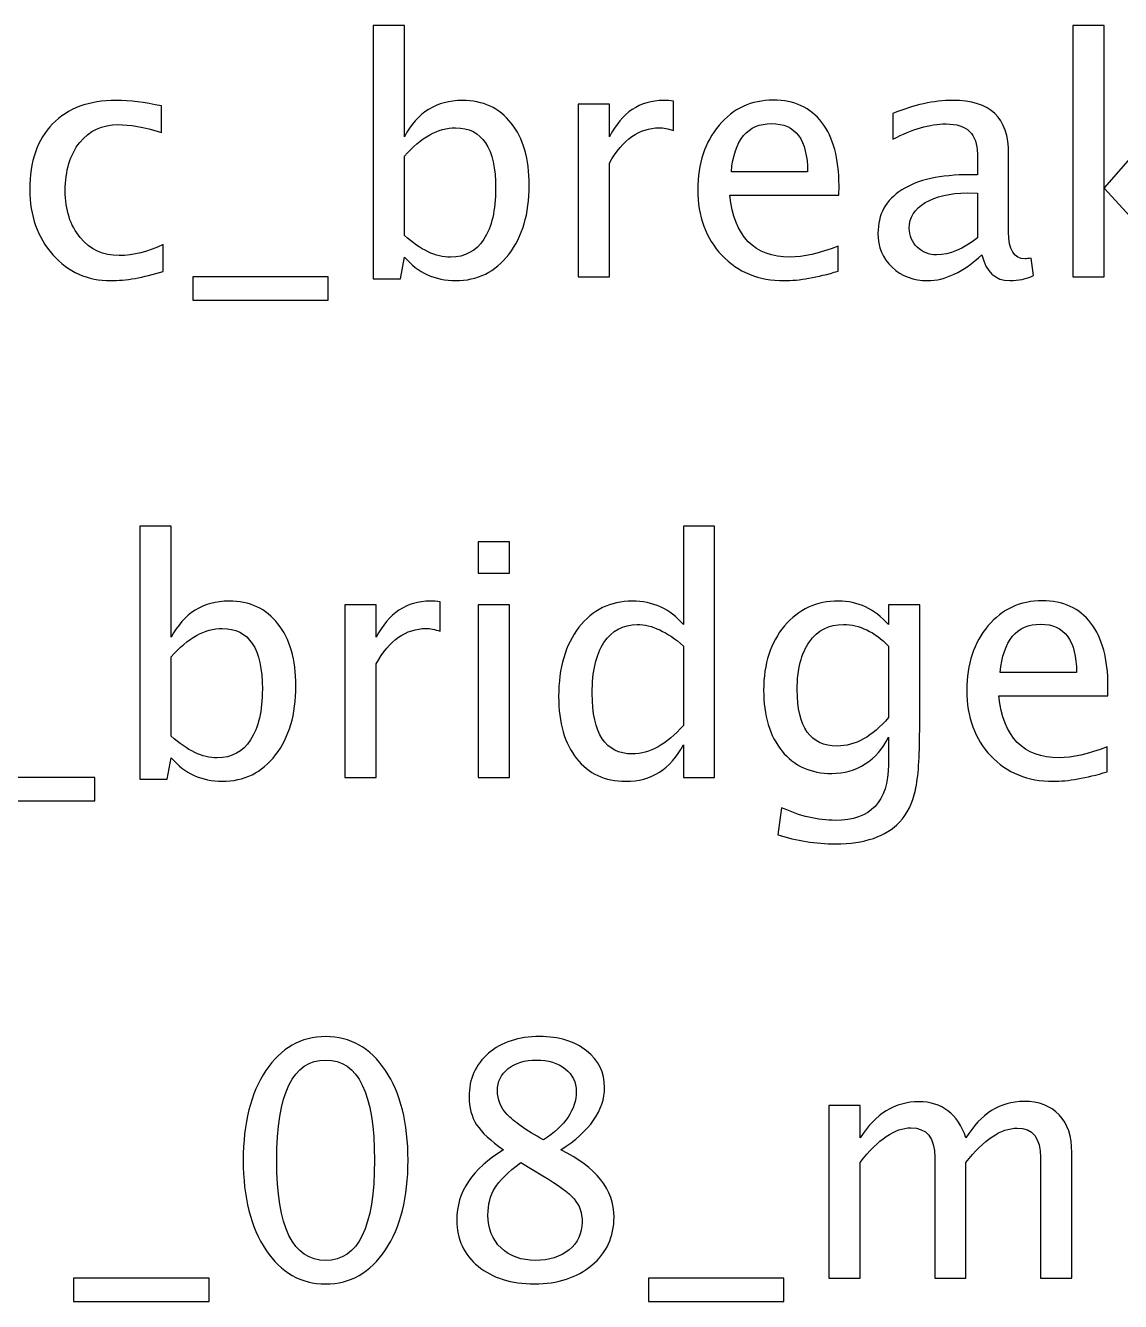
# Model space of a CAD drawing. Header units: centimetres. Extents: x -16.2 to 16.2, y -1.1 to 14.1.
# Drawn here: x -9.521 to -5.253, y 9.176 to 14.15 of the extents above; entities that cross this region are included whole.
import ezdxf

# ---------------------------------------------------------------- set-up
doc = ezdxf.new("R2010")
doc.units = ezdxf.units.CM
doc.header["$MEASUREMENT"] = 0
doc.layers.add('Layer 1', color=7, linetype='Continuous')

msp = doc.modelspace()

# ---------------------------------------------------------------- linework, layer by layer
at = {"layer": 'Layer 1'}
for points, knots in [([(-8.16619, 13.16282), (-8.16619, 13.16282), (-8.16619, 14.14961), (-8.16619, 14.14961), (-8.16619, 14.14961), (-8.16619, 14.14961), (-8.04427, 14.14961), (-8.04427, 14.14961), (-8.04427, 14.14961), (-8.04427, 14.14961), (-8.04427, 13.71633), (-8.04427, 13.71633), (-8.04427, 13.71633), (-7.99432, 13.81052), (-7.91917, 13.85751), (-7.81906, 13.85751), (-7.81906, 13.85751), (-7.73799, 13.85751), (-7.67428, 13.82809), (-7.62771, 13.76903), (-7.62771, 13.76903), (-7.58114, 13.70998), (-7.55786, 13.62933), (-7.55786, 13.5271), (-7.55786, 13.5271), (-7.55786, 13.41576), (-7.58432, 13.3258), (-7.63702, 13.25765), (-7.63702, 13.25765), (-7.68973, 13.18928), (-7.75915, 13.1552), (-7.84509, 13.1552), (-7.84509, 13.1552), (-7.92489, 13.1552), (-7.99135, 13.18568), (-8.04427, 13.24685), (-8.04427, 13.24685), (-8.04427, 13.24685), (-8.05909, 13.16282), (-8.05909, 13.16282), (-8.05909, 13.16282), (-8.05909, 13.16282), (-8.16619, 13.16282), (-8.16619, 13.16282)], [0, 0, 0, 0, 0.0833333, 0.0833333, 0.0833333, 0.0833333, 0.1666667, 0.1666667, 0.1666667, 0.1666667, 0.25, 0.25, 0.25, 0.25, 0.3333333, 0.3333333, 0.3333333, 0.3333333, 0.4166667, 0.4166667, 0.4166667, 0.4166667, 0.5, 0.5, 0.5, 0.5, 0.5833333, 0.5833333, 0.5833333, 0.5833333, 0.6666667, 0.6666667, 0.6666667, 0.6666667, 0.75, 0.75, 0.75, 0.75, 0.8333333, 0.8333333, 0.8333333, 0.8333333, 1, 1, 1, 1]), ([(-5.43845, 13.17044), (-5.43845, 13.17044), (-5.43845, 14.14961), (-5.43845, 14.14961), (-5.43845, 14.14961), (-5.43845, 14.14961), (-5.31653, 14.14961), (-5.31653, 14.14961), (-5.31653, 14.14961), (-5.31653, 14.14961), (-5.31653, 13.51694), (-5.31653, 13.51694), (-5.31653, 13.51694), (-5.31653, 13.51694), (-5.03078, 13.84354), (-5.03078, 13.84354), (-5.03078, 13.84354), (-5.03078, 13.84354), (-4.89912, 13.84354), (-4.89912, 13.84354), (-4.89912, 13.84354), (-4.89912, 13.84354), (-5.17217, 13.52943), (-5.17217, 13.52943), (-5.17217, 13.52943), (-5.17217, 13.52943), (-4.84197, 13.17044), (-4.84197, 13.17044), (-4.84197, 13.17044), (-4.84197, 13.17044), (-4.99903, 13.17044), (-4.99903, 13.17044), (-4.99903, 13.17044), (-4.99903, 13.17044), (-5.31653, 13.51567), (-5.31653, 13.51567), (-5.31653, 13.51567), (-5.31653, 13.51567), (-5.31653, 13.17044), (-5.31653, 13.17044), (-5.31653, 13.17044), (-5.31653, 13.17044), (-5.43845, 13.17044), (-5.43845, 13.17044)], [0, 0, 0, 0, 0.0833333, 0.0833333, 0.0833333, 0.0833333, 0.1666667, 0.1666667, 0.1666667, 0.1666667, 0.25, 0.25, 0.25, 0.25, 0.3333333, 0.3333333, 0.3333333, 0.3333333, 0.4166667, 0.4166667, 0.4166667, 0.4166667, 0.5, 0.5, 0.5, 0.5, 0.5833333, 0.5833333, 0.5833333, 0.5833333, 0.6666667, 0.6666667, 0.6666667, 0.6666667, 0.75, 0.75, 0.75, 0.75, 0.8333333, 0.8333333, 0.8333333, 0.8333333, 1, 1, 1, 1]), ([(-8.98428, 13.19076), (-9.06323, 13.16705), (-9.13139, 13.1552), (-9.18875, 13.1552), (-9.18875, 13.1552), (-9.27977, 13.1552), (-9.35512, 13.18886), (-9.41502, 13.25595), (-9.41502, 13.25595), (-9.47492, 13.32326), (-9.50498, 13.40814), (-9.50498, 13.51038), (-9.50498, 13.51038), (-9.50498, 13.6196), (-9.47535, 13.7049), (-9.41608, 13.76586), (-9.41608, 13.76586), (-9.35681, 13.82703), (-9.27405, 13.85751), (-9.16779, 13.85751), (-9.16779, 13.85751), (-9.11551, 13.85751), (-9.05667, 13.85031), (-8.9919, 13.83592), (-8.9919, 13.83592), (-8.9919, 13.83592), (-8.9919, 13.73305), (-8.9919, 13.73305), (-8.9919, 13.73305), (-9.06069, 13.75337), (-9.11678, 13.76353), (-9.15996, 13.76353), (-9.15996, 13.76353), (-9.22262, 13.76353), (-9.27278, 13.74004), (-9.31025, 13.69326), (-9.31025, 13.69326), (-9.34771, 13.64648), (-9.36655, 13.58404), (-9.36655, 13.50614), (-9.36655, 13.50614), (-9.36655, 13.43058), (-9.34708, 13.36962), (-9.30834, 13.32284), (-9.30834, 13.32284), (-9.26961, 13.27627), (-9.21902, 13.25299), (-9.15615, 13.25299), (-9.15615, 13.25299), (-9.10048, 13.25299), (-9.04333, 13.26738), (-8.98428, 13.29617), (-8.98428, 13.29617), (-8.98428, 13.29617), (-8.98428, 13.19076), (-8.98428, 13.19076)], [0, 0, 0, 0, 0.0666667, 0.0666667, 0.0666667, 0.0666667, 0.1333333, 0.1333333, 0.1333333, 0.1333333, 0.2, 0.2, 0.2, 0.2, 0.2666667, 0.2666667, 0.2666667, 0.2666667, 0.3333333, 0.3333333, 0.3333333, 0.3333333, 0.4, 0.4, 0.4, 0.4, 0.4666667, 0.4666667, 0.4666667, 0.4666667, 0.5333333, 0.5333333, 0.5333333, 0.5333333, 0.6, 0.6, 0.6, 0.6, 0.6666667, 0.6666667, 0.6666667, 0.6666667, 0.7333333, 0.7333333, 0.7333333, 0.7333333, 0.8, 0.8, 0.8, 0.8, 0.8666667, 0.8666667, 0.8666667, 0.8666667, 1, 1, 1, 1]), ([(-7.36694, 13.17044), (-7.36694, 13.17044), (-7.36694, 13.84354), (-7.36694, 13.84354), (-7.36694, 13.84354), (-7.36694, 13.84354), (-7.24502, 13.84354), (-7.24502, 13.84354), (-7.24502, 13.84354), (-7.24502, 13.84354), (-7.24502, 13.71633), (-7.24502, 13.71633), (-7.24502, 13.71633), (-7.19655, 13.81052), (-7.12627, 13.85751), (-7.03399, 13.85751), (-7.03399, 13.85751), (-7.0215, 13.85751), (-7.00838, 13.85645), (-6.99483, 13.85434), (-6.99483, 13.85434), (-6.99483, 13.85434), (-6.99483, 13.74025), (-6.99483, 13.74025), (-6.99483, 13.74025), (-7.016, 13.74723), (-7.03462, 13.75083), (-7.05071, 13.75083), (-7.05071, 13.75083), (-7.12818, 13.75083), (-7.19295, 13.70511), (-7.24502, 13.61346), (-7.24502, 13.61346), (-7.24502, 13.61346), (-7.24502, 13.17044), (-7.24502, 13.17044), (-7.24502, 13.17044), (-7.24502, 13.17044), (-7.36694, 13.17044), (-7.36694, 13.17044)], [0, 0, 0, 0, 0.0909091, 0.0909091, 0.0909091, 0.0909091, 0.1818182, 0.1818182, 0.1818182, 0.1818182, 0.2727273, 0.2727273, 0.2727273, 0.2727273, 0.3636364, 0.3636364, 0.3636364, 0.3636364, 0.4545455, 0.4545455, 0.4545455, 0.4545455, 0.5454545, 0.5454545, 0.5454545, 0.5454545, 0.6363636, 0.6363636, 0.6363636, 0.6363636, 0.7272727, 0.7272727, 0.7272727, 0.7272727, 0.8181818, 0.8181818, 0.8181818, 0.8181818, 1, 1, 1, 1]), ([(-6.35327, 13.19203), (-6.43518, 13.16748), (-6.50525, 13.1552), (-6.56367, 13.1552), (-6.56367, 13.1552), (-6.66336, 13.1552), (-6.74443, 13.18822), (-6.80687, 13.25405), (-6.80687, 13.25405), (-6.86931, 13.31988), (-6.90064, 13.40518), (-6.90064, 13.51017), (-6.90064, 13.51017), (-6.90064, 13.61198), (-6.87312, 13.69559), (-6.81788, 13.76099), (-6.81788, 13.76099), (-6.76263, 13.82618), (-6.69194, 13.85878), (-6.60579, 13.85878), (-6.60579, 13.85878), (-6.5243, 13.85878), (-6.46122, 13.82978), (-6.41677, 13.77179), (-6.41677, 13.77179), (-6.37232, 13.71379), (-6.35009, 13.63166), (-6.35009, 13.52519), (-6.35009, 13.52519), (-6.35009, 13.52519), (-6.35073, 13.48794), (-6.35073, 13.48794), (-6.35073, 13.48794), (-6.35073, 13.48794), (-6.77618, 13.48794), (-6.77618, 13.48794), (-6.77618, 13.48794), (-6.7584, 13.32707), (-6.67987, 13.24664), (-6.54081, 13.24664), (-6.54081, 13.24664), (-6.48979, 13.24664), (-6.42735, 13.26103), (-6.35327, 13.28982), (-6.35327, 13.28982), (-6.35327, 13.28982), (-6.35327, 13.19203), (-6.35327, 13.19203)], [0, 0, 0, 0, 0.0769231, 0.0769231, 0.0769231, 0.0769231, 0.1538462, 0.1538462, 0.1538462, 0.1538462, 0.2307692, 0.2307692, 0.2307692, 0.2307692, 0.3076923, 0.3076923, 0.3076923, 0.3076923, 0.3846154, 0.3846154, 0.3846154, 0.3846154, 0.4615385, 0.4615385, 0.4615385, 0.4615385, 0.5384615, 0.5384615, 0.5384615, 0.5384615, 0.6153846, 0.6153846, 0.6153846, 0.6153846, 0.6923077, 0.6923077, 0.6923077, 0.6923077, 0.7692308, 0.7692308, 0.7692308, 0.7692308, 0.8461538, 0.8461538, 0.8461538, 0.8461538, 1, 1, 1, 1]), ([(-5.79278, 13.25617), (-5.86601, 13.18886), (-5.9365, 13.1552), (-6.00423, 13.1552), (-6.00423, 13.1552), (-6.0599, 13.1552), (-6.10626, 13.17256), (-6.14287, 13.20748), (-6.14287, 13.20748), (-6.1797, 13.24241), (-6.19812, 13.28643), (-6.19812, 13.33956), (-6.19812, 13.33956), (-6.19812, 13.41301), (-6.16722, 13.46953), (-6.10541, 13.5089), (-6.10541, 13.5089), (-6.0436, 13.54827), (-5.95491, 13.56795), (-5.83934, 13.56795), (-5.83934, 13.56795), (-5.83934, 13.56795), (-5.81077, 13.56795), (-5.81077, 13.56795), (-5.81077, 13.56795), (-5.81077, 13.56795), (-5.81077, 13.64902), (-5.81077, 13.64902), (-5.81077, 13.64902), (-5.81077, 13.72712), (-5.85141, 13.76607), (-5.9329, 13.76607), (-5.9329, 13.76607), (-5.99598, 13.76607), (-6.06498, 13.74617), (-6.1397, 13.70638), (-6.1397, 13.70638), (-6.1397, 13.70638), (-6.1397, 13.80671), (-6.1397, 13.80671), (-6.1397, 13.80671), (-6.05757, 13.84058), (-5.9801, 13.85751), (-5.9075, 13.85751), (-5.9075, 13.85751), (-5.83278, 13.85751), (-5.77754, 13.84058), (-5.74219, 13.8065), (-5.74219, 13.8065), (-5.70663, 13.77242), (-5.68885, 13.71993), (-5.68885, 13.64902), (-5.68885, 13.64902), (-5.68885, 13.64902), (-5.68885, 13.34485), (-5.68885, 13.34485), (-5.68885, 13.34485), (-5.68885, 13.27522), (-5.66747, 13.24029), (-5.6245, 13.24029), (-5.6245, 13.24029), (-5.61921, 13.24029), (-5.61138, 13.24114), (-5.60101, 13.24283), (-5.60101, 13.24283), (-5.60101, 13.24283), (-5.59233, 13.1751), (-5.59233, 13.1751), (-5.59233, 13.1751), (-5.62006, 13.16176), (-5.65054, 13.1552), (-5.68398, 13.1552), (-5.68398, 13.1552), (-5.74092, 13.1552), (-5.77711, 13.18886), (-5.79278, 13.25617)], [0, 0, 0, 0, 0.05, 0.05, 0.05, 0.05, 0.1, 0.1, 0.1, 0.1, 0.15, 0.15, 0.15, 0.15, 0.2, 0.2, 0.2, 0.2, 0.25, 0.25, 0.25, 0.25, 0.3, 0.3, 0.3, 0.3, 0.35, 0.35, 0.35, 0.35, 0.4, 0.4, 0.4, 0.4, 0.45, 0.45, 0.45, 0.45, 0.5, 0.5, 0.5, 0.5, 0.55, 0.55, 0.55, 0.55, 0.6, 0.6, 0.6, 0.6, 0.65, 0.65, 0.65, 0.65, 0.7, 0.7, 0.7, 0.7, 0.75, 0.75, 0.75, 0.75, 0.8, 0.8, 0.8, 0.8, 0.85, 0.85, 0.85, 0.85, 0.9, 0.9, 0.9, 0.9, 1, 1, 1, 1]), ([(-8.04427, 13.33088), (-7.9814, 13.27479), (-7.9215, 13.24664), (-7.86456, 13.24664), (-7.86456, 13.24664), (-7.80847, 13.24664), (-7.76508, 13.27014), (-7.7346, 13.31691), (-7.7346, 13.31691), (-7.70391, 13.36369), (-7.68867, 13.42952), (-7.68867, 13.51461), (-7.68867, 13.51461), (-7.68867, 13.67209), (-7.74074, 13.75083), (-7.84488, 13.75083), (-7.84488, 13.75083), (-7.91304, 13.75083), (-7.9795, 13.714), (-8.04427, 13.64013), (-8.04427, 13.64013), (-8.04427, 13.64013), (-8.04427, 13.33088), (-8.04427, 13.33088)], [0, 0, 0, 0, 0.1428571, 0.1428571, 0.1428571, 0.1428571, 0.2857143, 0.2857143, 0.2857143, 0.2857143, 0.4285714, 0.4285714, 0.4285714, 0.4285714, 0.5714286, 0.5714286, 0.5714286, 0.5714286, 0.7142857, 0.7142857, 0.7142857, 0.7142857, 1, 1, 1, 1]), ([(-6.76983, 13.57938), (-6.76983, 13.57938), (-6.47265, 13.57938), (-6.47265, 13.57938), (-6.47265, 13.57938), (-6.47265, 13.70469), (-6.51943, 13.76734), (-6.61277, 13.76734), (-6.61277, 13.76734), (-6.70675, 13.76734), (-6.75903, 13.70469), (-6.76983, 13.57938)], [0, 0, 0, 0, 0.25, 0.25, 0.25, 0.25, 0.5, 0.5, 0.5, 0.5, 1, 1, 1, 1]), ([(-5.81077, 13.32263), (-5.81077, 13.32263), (-5.81077, 13.49556), (-5.81077, 13.49556), (-5.81077, 13.49556), (-5.81077, 13.49556), (-5.84993, 13.49683), (-5.84993, 13.49683), (-5.84993, 13.49683), (-5.91766, 13.49683), (-5.97227, 13.48434), (-6.01397, 13.45937), (-6.01397, 13.45937), (-6.05546, 13.43418), (-6.0762, 13.40095), (-6.0762, 13.35946), (-6.0762, 13.35946), (-6.0762, 13.33046), (-6.06583, 13.30591), (-6.0453, 13.2858), (-6.0453, 13.2858), (-6.02455, 13.26569), (-5.99936, 13.25553), (-5.96952, 13.25553), (-5.96952, 13.25553), (-5.91872, 13.25553), (-5.8658, 13.27797), (-5.81077, 13.32263)], [0, 0, 0, 0, 0.125, 0.125, 0.125, 0.125, 0.25, 0.25, 0.25, 0.25, 0.375, 0.375, 0.375, 0.375, 0.5, 0.5, 0.5, 0.5, 0.625, 0.625, 0.625, 0.625, 0.75, 0.75, 0.75, 0.75, 1, 1, 1, 1]), ([(-8.86977, 13.079), (-8.86977, 13.079), (-8.86977, 13.17044), (-8.86977, 13.17044), (-8.86977, 13.17044), (-8.86977, 13.17044), (-8.34145, 13.17044), (-8.34145, 13.17044), (-8.34145, 13.17044), (-8.34145, 13.17044), (-8.34145, 13.079), (-8.34145, 13.079), (-8.34145, 13.079), (-8.34145, 13.079), (-8.86977, 13.079), (-8.86977, 13.079)], [0, 0, 0, 0, 0.2, 0.2, 0.2, 0.2, 0.4, 0.4, 0.4, 0.4, 0.6, 0.6, 0.6, 0.6, 1, 1, 1, 1]), ([(-9.07574, 11.21125), (-9.07574, 11.21125), (-9.07574, 12.19804), (-9.07574, 12.19804), (-9.07574, 12.19804), (-9.07574, 12.19804), (-8.95382, 12.19804), (-8.95382, 12.19804), (-8.95382, 12.19804), (-8.95382, 12.19804), (-8.95382, 11.76476), (-8.95382, 11.76476), (-8.95382, 11.76476), (-8.90387, 11.85895), (-8.82872, 11.90594), (-8.72861, 11.90594), (-8.72861, 11.90594), (-8.64754, 11.90594), (-8.58383, 11.87652), (-8.53726, 11.81746), (-8.53726, 11.81746), (-8.49069, 11.75841), (-8.46741, 11.67776), (-8.46741, 11.57553), (-8.46741, 11.57553), (-8.46741, 11.46419), (-8.49387, 11.37423), (-8.54657, 11.30608), (-8.54657, 11.30608), (-8.59928, 11.23771), (-8.6687, 11.20363), (-8.75464, 11.20363), (-8.75464, 11.20363), (-8.83444, 11.20363), (-8.9009, 11.23411), (-8.95382, 11.29528), (-8.95382, 11.29528), (-8.95382, 11.29528), (-8.96864, 11.21125), (-8.96864, 11.21125), (-8.96864, 11.21125), (-8.96864, 11.21125), (-9.07574, 11.21125), (-9.07574, 11.21125)], [0, 0, 0, 0, 0.0833333, 0.0833333, 0.0833333, 0.0833333, 0.1666667, 0.1666667, 0.1666667, 0.1666667, 0.25, 0.25, 0.25, 0.25, 0.3333333, 0.3333333, 0.3333333, 0.3333333, 0.4166667, 0.4166667, 0.4166667, 0.4166667, 0.5, 0.5, 0.5, 0.5, 0.5833333, 0.5833333, 0.5833333, 0.5833333, 0.6666667, 0.6666667, 0.6666667, 0.6666667, 0.75, 0.75, 0.75, 0.75, 0.8333333, 0.8333333, 0.8333333, 0.8333333, 1, 1, 1, 1]), ([(-6.95675, 11.21887), (-6.95675, 11.21887), (-6.95675, 11.34524), (-6.95675, 11.34524), (-6.95675, 11.34524), (-7.00649, 11.25083), (-7.08142, 11.20363), (-7.18154, 11.20363), (-7.18154, 11.20363), (-7.26282, 11.20363), (-7.32674, 11.23305), (-7.37331, 11.29211), (-7.37331, 11.29211), (-7.41988, 11.35116), (-7.44316, 11.43181), (-7.44316, 11.53404), (-7.44316, 11.53404), (-7.44316, 11.6458), (-7.4167, 11.73576), (-7.364, 11.80392), (-7.364, 11.80392), (-7.31108, 11.87186), (-7.24165, 11.90594), (-7.1555, 11.90594), (-7.1555, 11.90594), (-7.07571, 11.90594), (-7.00924, 11.87546), (-6.95675, 11.81429), (-6.95675, 11.81429), (-6.95675, 11.81429), (-6.95675, 12.19804), (-6.95675, 12.19804), (-6.95675, 12.19804), (-6.95675, 12.19804), (-6.83483, 12.19804), (-6.83483, 12.19804), (-6.83483, 12.19804), (-6.83483, 12.19804), (-6.83483, 11.21887), (-6.83483, 11.21887), (-6.83483, 11.21887), (-6.83483, 11.21887), (-6.95675, 11.21887), (-6.95675, 11.21887)], [0, 0, 0, 0, 0.0833333, 0.0833333, 0.0833333, 0.0833333, 0.1666667, 0.1666667, 0.1666667, 0.1666667, 0.25, 0.25, 0.25, 0.25, 0.3333333, 0.3333333, 0.3333333, 0.3333333, 0.4166667, 0.4166667, 0.4166667, 0.4166667, 0.5, 0.5, 0.5, 0.5, 0.5833333, 0.5833333, 0.5833333, 0.5833333, 0.6666667, 0.6666667, 0.6666667, 0.6666667, 0.75, 0.75, 0.75, 0.75, 0.8333333, 0.8333333, 0.8333333, 0.8333333, 1, 1, 1, 1]), ([(-7.75685, 12.01516), (-7.75685, 12.01516), (-7.75685, 12.13708), (-7.75685, 12.13708), (-7.75685, 12.13708), (-7.75685, 12.13708), (-7.63493, 12.13708), (-7.63493, 12.13708), (-7.63493, 12.13708), (-7.63493, 12.13708), (-7.63493, 12.01516), (-7.63493, 12.01516), (-7.63493, 12.01516), (-7.63493, 12.01516), (-7.75685, 12.01516), (-7.75685, 12.01516)], [0, 0, 0, 0, 0.2, 0.2, 0.2, 0.2, 0.4, 0.4, 0.4, 0.4, 0.6, 0.6, 0.6, 0.6, 1, 1, 1, 1]), ([(-8.27649, 11.21887), (-8.27649, 11.21887), (-8.27649, 11.89197), (-8.27649, 11.89197), (-8.27649, 11.89197), (-8.27649, 11.89197), (-8.15457, 11.89197), (-8.15457, 11.89197), (-8.15457, 11.89197), (-8.15457, 11.89197), (-8.15457, 11.76476), (-8.15457, 11.76476), (-8.15457, 11.76476), (-8.1061, 11.85895), (-8.03582, 11.90594), (-7.94354, 11.90594), (-7.94354, 11.90594), (-7.93105, 11.90594), (-7.91793, 11.90488), (-7.90438, 11.90277), (-7.90438, 11.90277), (-7.90438, 11.90277), (-7.90438, 11.78868), (-7.90438, 11.78868), (-7.90438, 11.78868), (-7.92555, 11.79566), (-7.94417, 11.79926), (-7.96026, 11.79926), (-7.96026, 11.79926), (-8.03773, 11.79926), (-8.1025, 11.75354), (-8.15457, 11.66189), (-8.15457, 11.66189), (-8.15457, 11.66189), (-8.15457, 11.21887), (-8.15457, 11.21887), (-8.15457, 11.21887), (-8.15457, 11.21887), (-8.27649, 11.21887), (-8.27649, 11.21887)], [0, 0, 0, 0, 0.0909091, 0.0909091, 0.0909091, 0.0909091, 0.1818182, 0.1818182, 0.1818182, 0.1818182, 0.2727273, 0.2727273, 0.2727273, 0.2727273, 0.3636364, 0.3636364, 0.3636364, 0.3636364, 0.4545455, 0.4545455, 0.4545455, 0.4545455, 0.5454545, 0.5454545, 0.5454545, 0.5454545, 0.6363636, 0.6363636, 0.6363636, 0.6363636, 0.7272727, 0.7272727, 0.7272727, 0.7272727, 0.8181818, 0.8181818, 0.8181818, 0.8181818, 1, 1, 1, 1]), ([(-7.75685, 11.21887), (-7.75685, 11.21887), (-7.75685, 11.89197), (-7.75685, 11.89197), (-7.75685, 11.89197), (-7.75685, 11.89197), (-7.63493, 11.89197), (-7.63493, 11.89197), (-7.63493, 11.89197), (-7.63493, 11.89197), (-7.63493, 11.21887), (-7.63493, 11.21887), (-7.63493, 11.21887), (-7.63493, 11.21887), (-7.75685, 11.21887), (-7.75685, 11.21887)], [0, 0, 0, 0, 0.2, 0.2, 0.2, 0.2, 0.4, 0.4, 0.4, 0.4, 0.6, 0.6, 0.6, 0.6, 1, 1, 1, 1]), ([(-6.58803, 10.99535), (-6.58803, 10.99535), (-6.57364, 11.10076), (-6.57364, 11.10076), (-6.57364, 11.10076), (-6.50294, 11.06774), (-6.43288, 11.05123), (-6.36366, 11.05123), (-6.36366, 11.05123), (-6.22629, 11.05123), (-6.1575, 11.12404), (-6.1575, 11.26946), (-6.1575, 11.26946), (-6.1575, 11.26946), (-6.1575, 11.37529), (-6.1575, 11.37529), (-6.1575, 11.37529), (-6.17867, 11.33063), (-6.20872, 11.29613), (-6.24788, 11.27136), (-6.24788, 11.27136), (-6.28704, 11.2466), (-6.33064, 11.23411), (-6.37869, 11.23411), (-6.37869, 11.23411), (-6.46018, 11.23411), (-6.52474, 11.26332), (-6.57237, 11.32174), (-6.57237, 11.32174), (-6.61999, 11.38016), (-6.64391, 11.45932), (-6.64391, 11.55923), (-6.64391, 11.55923), (-6.64391, 11.66147), (-6.61682, 11.74486), (-6.56263, 11.80942), (-6.56263, 11.80942), (-6.50823, 11.87377), (-6.43817, 11.90594), (-6.35202, 11.90594), (-6.35202, 11.90594), (-6.27667, 11.90594), (-6.21169, 11.87546), (-6.1575, 11.81429), (-6.1575, 11.81429), (-6.1575, 11.81429), (-6.1575, 11.89197), (-6.1575, 11.89197), (-6.1575, 11.89197), (-6.1575, 11.89197), (-6.03558, 11.89197), (-6.03558, 11.89197), (-6.03558, 11.89197), (-6.03558, 11.89197), (-6.03558, 11.4026), (-6.03558, 11.4026), (-6.03558, 11.4026), (-6.03558, 11.2974), (-6.04108, 11.21951), (-6.05209, 11.16892), (-6.05209, 11.16892), (-6.06288, 11.11833), (-6.08363, 11.07684), (-6.11368, 11.04467), (-6.11368, 11.04467), (-6.16702, 10.98815), (-6.25042, 10.95979), (-6.36366, 10.95979), (-6.36366, 10.95979), (-6.44134, 10.95979), (-6.51606, 10.97164), (-6.58803, 10.99535)], [0, 0, 0, 0, 0.0526316, 0.0526316, 0.0526316, 0.0526316, 0.1052632, 0.1052632, 0.1052632, 0.1052632, 0.1578947, 0.1578947, 0.1578947, 0.1578947, 0.2105263, 0.2105263, 0.2105263, 0.2105263, 0.2631579, 0.2631579, 0.2631579, 0.2631579, 0.3157895, 0.3157895, 0.3157895, 0.3157895, 0.3684211, 0.3684211, 0.3684211, 0.3684211, 0.4210526, 0.4210526, 0.4210526, 0.4210526, 0.4736842, 0.4736842, 0.4736842, 0.4736842, 0.5263158, 0.5263158, 0.5263158, 0.5263158, 0.5789474, 0.5789474, 0.5789474, 0.5789474, 0.6315789, 0.6315789, 0.6315789, 0.6315789, 0.6842105, 0.6842105, 0.6842105, 0.6842105, 0.7368421, 0.7368421, 0.7368421, 0.7368421, 0.7894737, 0.7894737, 0.7894737, 0.7894737, 0.8421053, 0.8421053, 0.8421053, 0.8421053, 0.8947368, 0.8947368, 0.8947368, 0.8947368, 1, 1, 1, 1]), ([(-5.30469, 11.24046), (-5.3866, 11.21591), (-5.45667, 11.20363), (-5.51509, 11.20363), (-5.51509, 11.20363), (-5.61478, 11.20363), (-5.69585, 11.23665), (-5.75829, 11.30248), (-5.75829, 11.30248), (-5.82073, 11.36831), (-5.85206, 11.45361), (-5.85206, 11.5586), (-5.85206, 11.5586), (-5.85206, 11.66041), (-5.82454, 11.74402), (-5.7693, 11.80942), (-5.7693, 11.80942), (-5.71405, 11.87461), (-5.64336, 11.90721), (-5.55721, 11.90721), (-5.55721, 11.90721), (-5.47572, 11.90721), (-5.41264, 11.87821), (-5.36819, 11.82022), (-5.36819, 11.82022), (-5.32374, 11.76222), (-5.30151, 11.68009), (-5.30151, 11.57362), (-5.30151, 11.57362), (-5.30151, 11.57362), (-5.30215, 11.53637), (-5.30215, 11.53637), (-5.30215, 11.53637), (-5.30215, 11.53637), (-5.7276, 11.53637), (-5.7276, 11.53637), (-5.7276, 11.53637), (-5.70982, 11.3755), (-5.63129, 11.29507), (-5.49223, 11.29507), (-5.49223, 11.29507), (-5.44121, 11.29507), (-5.37877, 11.30946), (-5.30469, 11.33825), (-5.30469, 11.33825), (-5.30469, 11.33825), (-5.30469, 11.24046), (-5.30469, 11.24046)], [0, 0, 0, 0, 0.0769231, 0.0769231, 0.0769231, 0.0769231, 0.1538462, 0.1538462, 0.1538462, 0.1538462, 0.2307692, 0.2307692, 0.2307692, 0.2307692, 0.3076923, 0.3076923, 0.3076923, 0.3076923, 0.3846154, 0.3846154, 0.3846154, 0.3846154, 0.4615385, 0.4615385, 0.4615385, 0.4615385, 0.5384615, 0.5384615, 0.5384615, 0.5384615, 0.6153846, 0.6153846, 0.6153846, 0.6153846, 0.6923077, 0.6923077, 0.6923077, 0.6923077, 0.7692308, 0.7692308, 0.7692308, 0.7692308, 0.8461538, 0.8461538, 0.8461538, 0.8461538, 1, 1, 1, 1]), ([(-8.95382, 11.37931), (-8.89095, 11.32322), (-8.83105, 11.29507), (-8.77411, 11.29507), (-8.77411, 11.29507), (-8.71802, 11.29507), (-8.67463, 11.31857), (-8.64415, 11.36534), (-8.64415, 11.36534), (-8.61346, 11.41212), (-8.59822, 11.47795), (-8.59822, 11.56304), (-8.59822, 11.56304), (-8.59822, 11.72052), (-8.65029, 11.79926), (-8.75443, 11.79926), (-8.75443, 11.79926), (-8.82259, 11.79926), (-8.88905, 11.76243), (-8.95382, 11.68856), (-8.95382, 11.68856), (-8.95382, 11.68856), (-8.95382, 11.37931), (-8.95382, 11.37931)], [0, 0, 0, 0, 0.1428571, 0.1428571, 0.1428571, 0.1428571, 0.2857143, 0.2857143, 0.2857143, 0.2857143, 0.4285714, 0.4285714, 0.4285714, 0.4285714, 0.5714286, 0.5714286, 0.5714286, 0.5714286, 0.7142857, 0.7142857, 0.7142857, 0.7142857, 1, 1, 1, 1]), ([(-6.95675, 11.73089), (-7.02004, 11.78656), (-7.07994, 11.8145), (-7.13667, 11.8145), (-7.13667, 11.8145), (-7.19255, 11.8145), (-7.23573, 11.79122), (-7.26642, 11.74444), (-7.26642, 11.74444), (-7.29711, 11.69787), (-7.31235, 11.63183), (-7.31235, 11.54632), (-7.31235, 11.54632), (-7.31235, 11.38905), (-7.26028, 11.31031), (-7.15593, 11.31031), (-7.15593, 11.31031), (-7.08819, 11.31031), (-7.02173, 11.34735), (-6.95675, 11.42122), (-6.95675, 11.42122), (-6.95675, 11.42122), (-6.95675, 11.73089), (-6.95675, 11.73089)], [0, 0, 0, 0, 0.1428571, 0.1428571, 0.1428571, 0.1428571, 0.2857143, 0.2857143, 0.2857143, 0.2857143, 0.4285714, 0.4285714, 0.4285714, 0.4285714, 0.5714286, 0.5714286, 0.5714286, 0.5714286, 0.7142857, 0.7142857, 0.7142857, 0.7142857, 1, 1, 1, 1]), ([(-6.1575, 11.4517), (-6.1575, 11.4517), (-6.1575, 11.73089), (-6.1575, 11.73089), (-6.1575, 11.73089), (-6.21126, 11.78656), (-6.26989, 11.8145), (-6.33318, 11.8145), (-6.33318, 11.8145), (-6.38949, 11.8145), (-6.43351, 11.79206), (-6.46526, 11.74698), (-6.46526, 11.74698), (-6.49722, 11.70211), (-6.5131, 11.63966), (-6.5131, 11.56008), (-6.5131, 11.56008), (-6.5131, 11.41382), (-6.46124, 11.34079), (-6.35731, 11.34079), (-6.35731, 11.34079), (-6.28662, 11.34079), (-6.21994, 11.37783), (-6.1575, 11.4517)], [0, 0, 0, 0, 0.1428571, 0.1428571, 0.1428571, 0.1428571, 0.2857143, 0.2857143, 0.2857143, 0.2857143, 0.4285714, 0.4285714, 0.4285714, 0.4285714, 0.5714286, 0.5714286, 0.5714286, 0.5714286, 0.7142857, 0.7142857, 0.7142857, 0.7142857, 1, 1, 1, 1]), ([(-5.72125, 11.62781), (-5.72125, 11.62781), (-5.42407, 11.62781), (-5.42407, 11.62781), (-5.42407, 11.62781), (-5.42407, 11.75312), (-5.47085, 11.81577), (-5.56419, 11.81577), (-5.56419, 11.81577), (-5.65817, 11.81577), (-5.71045, 11.75312), (-5.72125, 11.62781)], [0, 0, 0, 0, 0.25, 0.25, 0.25, 0.25, 0.5, 0.5, 0.5, 0.5, 1, 1, 1, 1]), ([(-9.77932, 11.12743), (-9.77932, 11.12743), (-9.77932, 11.21887), (-9.77932, 11.21887), (-9.77932, 11.21887), (-9.77932, 11.21887), (-9.251, 11.21887), (-9.251, 11.21887), (-9.251, 11.21887), (-9.251, 11.21887), (-9.251, 11.12743), (-9.251, 11.12743), (-9.251, 11.12743), (-9.251, 11.12743), (-9.77932, 11.12743), (-9.77932, 11.12743)], [0, 0, 0, 0, 0.2, 0.2, 0.2, 0.2, 0.4, 0.4, 0.4, 0.4, 0.6, 0.6, 0.6, 0.6, 1, 1, 1, 1]), ([(-8.35142, 9.24444), (-8.44773, 9.24444), (-8.52541, 9.28868), (-8.58425, 9.37694), (-8.58425, 9.37694), (-8.64331, 9.46521), (-8.67273, 9.58163), (-8.67273, 9.72641), (-8.67273, 9.72641), (-8.67273, 9.87119), (-8.64331, 9.9876), (-8.58425, 10.07587), (-8.58425, 10.07587), (-8.52541, 10.16413), (-8.44773, 10.20837), (-8.35142, 10.20837), (-8.35142, 10.20837), (-8.25469, 10.20837), (-8.17701, 10.16434), (-8.11816, 10.07629), (-8.11816, 10.07629), (-8.05953, 9.98824), (-8.03011, 9.87161), (-8.03011, 9.72641), (-8.03011, 9.72641), (-8.03011, 9.58163), (-8.05953, 9.46521), (-8.11816, 9.37694), (-8.11816, 9.37694), (-8.17701, 9.28868), (-8.25469, 9.24444), (-8.35142, 9.24444)], [0, 0, 0, 0, 0.1111111, 0.1111111, 0.1111111, 0.1111111, 0.2222222, 0.2222222, 0.2222222, 0.2222222, 0.3333333, 0.3333333, 0.3333333, 0.3333333, 0.4444444, 0.4444444, 0.4444444, 0.4444444, 0.5555556, 0.5555556, 0.5555556, 0.5555556, 0.6666667, 0.6666667, 0.6666667, 0.6666667, 0.7777778, 0.7777778, 0.7777778, 0.7777778, 1, 1, 1, 1]), ([(-7.65758, 9.76705), (-7.70796, 9.80218), (-7.74309, 9.83478), (-7.76278, 9.86505), (-7.76278, 9.86505), (-7.78246, 9.8951), (-7.7922, 9.93151), (-7.7922, 9.97406), (-7.7922, 9.97406), (-7.7922, 10.04348), (-7.7668, 10.1), (-7.71621, 10.14339), (-7.71621, 10.14339), (-7.66541, 10.18678), (-7.59916, 10.20837), (-7.51746, 10.20837), (-7.51746, 10.20837), (-7.4421, 10.20837), (-7.38093, 10.18996), (-7.33415, 10.15313), (-7.33415, 10.15313), (-7.28737, 10.11651), (-7.26388, 10.06867), (-7.26388, 10.01004), (-7.26388, 10.01004), (-7.26388, 9.92114), (-7.32082, 9.84007), (-7.43448, 9.76705), (-7.43448, 9.76705), (-7.29626, 9.69931), (-7.22705, 9.61189), (-7.22705, 9.50479), (-7.22705, 9.50479), (-7.22705, 9.42838), (-7.25605, 9.36594), (-7.31383, 9.31725), (-7.31383, 9.31725), (-7.37162, 9.26878), (-7.44591, 9.24444), (-7.53693, 9.24444), (-7.53693, 9.24444), (-7.62773, 9.24444), (-7.70097, 9.2673), (-7.75685, 9.31302), (-7.75685, 9.31302), (-7.81252, 9.35853), (-7.84046, 9.41864), (-7.84046, 9.49294), (-7.84046, 9.49294), (-7.84046, 9.603), (-7.7795, 9.69423), (-7.65758, 9.76705)], [0, 0, 0, 0, 0.0714286, 0.0714286, 0.0714286, 0.0714286, 0.1428571, 0.1428571, 0.1428571, 0.1428571, 0.2142857, 0.2142857, 0.2142857, 0.2142857, 0.2857143, 0.2857143, 0.2857143, 0.2857143, 0.3571429, 0.3571429, 0.3571429, 0.3571429, 0.4285714, 0.4285714, 0.4285714, 0.4285714, 0.5, 0.5, 0.5, 0.5, 0.5714286, 0.5714286, 0.5714286, 0.5714286, 0.6428571, 0.6428571, 0.6428571, 0.6428571, 0.7142857, 0.7142857, 0.7142857, 0.7142857, 0.7857143, 0.7857143, 0.7857143, 0.7857143, 0.8571429, 0.8571429, 0.8571429, 0.8571429, 1, 1, 1, 1]), ([(-8.35163, 9.33588), (-8.22442, 9.33588), (-8.16092, 9.46606), (-8.16092, 9.72641), (-8.16092, 9.72641), (-8.16092, 9.98676), (-8.22442, 10.11693), (-8.35163, 10.11693), (-8.35163, 10.11693), (-8.47842, 10.11693), (-8.54192, 9.98676), (-8.54192, 9.72641), (-8.54192, 9.72641), (-8.54192, 9.46606), (-8.47842, 9.33588), (-8.35163, 9.33588)], [0, 0, 0, 0, 0.2, 0.2, 0.2, 0.2, 0.4, 0.4, 0.4, 0.4, 0.6, 0.6, 0.6, 0.6, 1, 1, 1, 1]), ([(-7.50264, 9.80536), (-7.41713, 9.86187), (-7.37437, 9.92453), (-7.37437, 9.99374), (-7.37437, 9.99374), (-7.37437, 10.03078), (-7.38876, 10.06042), (-7.41734, 10.08306), (-7.41734, 10.08306), (-7.44612, 10.10571), (-7.48359, 10.11693), (-7.52994, 10.11693), (-7.52994, 10.11693), (-7.57482, 10.11693), (-7.61144, 10.10592), (-7.63959, 10.0837), (-7.63959, 10.0837), (-7.66774, 10.06147), (-7.68171, 10.0329), (-7.68171, 9.99755), (-7.68171, 9.99755), (-7.68171, 9.96326), (-7.66901, 9.93236), (-7.64361, 9.90484), (-7.64361, 9.90484), (-7.61821, 9.87754), (-7.57122, 9.8443), (-7.50264, 9.80536)], [0, 0, 0, 0, 0.125, 0.125, 0.125, 0.125, 0.25, 0.25, 0.25, 0.25, 0.375, 0.375, 0.375, 0.375, 0.5, 0.5, 0.5, 0.5, 0.625, 0.625, 0.625, 0.625, 0.75, 0.75, 0.75, 0.75, 1, 1, 1, 1]), ([(-6.3897, 9.2673), (-6.3897, 9.2673), (-6.3897, 9.9404), (-6.3897, 9.9404), (-6.3897, 9.9404), (-6.3897, 9.9404), (-6.26778, 9.9404), (-6.26778, 9.9404), (-6.26778, 9.9404), (-6.26778, 9.9404), (-6.26778, 9.81319), (-6.26778, 9.81319), (-6.26778, 9.81319), (-6.2083, 9.90738), (-6.1321, 9.95437), (-6.03876, 9.95437), (-6.03876, 9.95437), (-5.9488, 9.95437), (-5.88763, 9.90738), (-5.85503, 9.81319), (-5.85503, 9.81319), (-5.79724, 9.90823), (-5.72189, 9.95564), (-5.62939, 9.95564), (-5.62939, 9.95564), (-5.57034, 9.95564), (-5.52441, 9.93828), (-5.4916, 9.90336), (-5.4916, 9.90336), (-5.45879, 9.86843), (-5.44228, 9.81954), (-5.44228, 9.75667), (-5.44228, 9.75667), (-5.44228, 9.75667), (-5.44228, 9.2673), (-5.44228, 9.2673), (-5.44228, 9.2673), (-5.44228, 9.2673), (-5.5642, 9.2673), (-5.5642, 9.2673), (-5.5642, 9.2673), (-5.5642, 9.2673), (-5.5642, 9.73657), (-5.5642, 9.73657), (-5.5642, 9.73657), (-5.5642, 9.81319), (-5.59468, 9.8515), (-5.65564, 9.8515), (-5.65564, 9.8515), (-5.71893, 9.8515), (-5.78539, 9.80684), (-5.85503, 9.7173), (-5.85503, 9.7173), (-5.85503, 9.7173), (-5.85503, 9.2673), (-5.85503, 9.2673), (-5.85503, 9.2673), (-5.85503, 9.2673), (-5.97695, 9.2673), (-5.97695, 9.2673), (-5.97695, 9.2673), (-5.97695, 9.2673), (-5.97695, 9.73699), (-5.97695, 9.73699), (-5.97695, 9.73699), (-5.97695, 9.81425), (-6.00785, 9.85277), (-6.06987, 9.85277), (-6.06987, 9.85277), (-6.13147, 9.85277), (-6.19751, 9.8079), (-6.26778, 9.71794), (-6.26778, 9.71794), (-6.26778, 9.71794), (-6.26778, 9.2673), (-6.26778, 9.2673), (-6.26778, 9.2673), (-6.26778, 9.2673), (-6.3897, 9.2673), (-6.3897, 9.2673)], [0, 0, 0, 0, 0.047619, 0.047619, 0.047619, 0.047619, 0.0952381, 0.0952381, 0.0952381, 0.0952381, 0.1428571, 0.1428571, 0.1428571, 0.1428571, 0.1904762, 0.1904762, 0.1904762, 0.1904762, 0.2380952, 0.2380952, 0.2380952, 0.2380952, 0.2857143, 0.2857143, 0.2857143, 0.2857143, 0.3333333, 0.3333333, 0.3333333, 0.3333333, 0.3809524, 0.3809524, 0.3809524, 0.3809524, 0.4285714, 0.4285714, 0.4285714, 0.4285714, 0.4761905, 0.4761905, 0.4761905, 0.4761905, 0.5238095, 0.5238095, 0.5238095, 0.5238095, 0.5714286, 0.5714286, 0.5714286, 0.5714286, 0.6190476, 0.6190476, 0.6190476, 0.6190476, 0.6666667, 0.6666667, 0.6666667, 0.6666667, 0.7142857, 0.7142857, 0.7142857, 0.7142857, 0.7619048, 0.7619048, 0.7619048, 0.7619048, 0.8095238, 0.8095238, 0.8095238, 0.8095238, 0.8571429, 0.8571429, 0.8571429, 0.8571429, 0.9047619, 0.9047619, 0.9047619, 0.9047619, 1, 1, 1, 1]), ([(-7.59112, 9.71752), (-7.64065, 9.67942), (-7.6743, 9.64618), (-7.69208, 9.61782), (-7.69208, 9.61782), (-7.70965, 9.58946), (-7.71854, 9.55432), (-7.71854, 9.51199), (-7.71854, 9.51199), (-7.71854, 9.45949), (-7.70161, 9.41695), (-7.66753, 9.38456), (-7.66753, 9.38456), (-7.63345, 9.35218), (-7.58879, 9.33588), (-7.53312, 9.33588), (-7.53312, 9.33588), (-7.47957, 9.33588), (-7.43596, 9.34964), (-7.40231, 9.37737), (-7.40231, 9.37737), (-7.36844, 9.4051), (-7.35151, 9.44108), (-7.35151, 9.48532), (-7.35151, 9.48532), (-7.35151, 9.52088), (-7.36188, 9.55115), (-7.38284, 9.5757), (-7.38284, 9.5757), (-7.40379, 9.60025), (-7.44422, 9.63031), (-7.50412, 9.66587), (-7.50412, 9.66587), (-7.50412, 9.66587), (-7.59112, 9.71752), (-7.59112, 9.71752)], [0, 0, 0, 0, 0.1, 0.1, 0.1, 0.1, 0.2, 0.2, 0.2, 0.2, 0.3, 0.3, 0.3, 0.3, 0.4, 0.4, 0.4, 0.4, 0.5, 0.5, 0.5, 0.5, 0.6, 0.6, 0.6, 0.6, 0.7, 0.7, 0.7, 0.7, 0.8, 0.8, 0.8, 0.8, 1, 1, 1, 1]), ([(-9.3344, 9.17586), (-9.3344, 9.17586), (-9.3344, 9.2673), (-9.3344, 9.2673), (-9.3344, 9.2673), (-9.3344, 9.2673), (-8.80608, 9.2673), (-8.80608, 9.2673), (-8.80608, 9.2673), (-8.80608, 9.2673), (-8.80608, 9.17586), (-8.80608, 9.17586), (-8.80608, 9.17586), (-8.80608, 9.17586), (-9.3344, 9.17586), (-9.3344, 9.17586)], [0, 0, 0, 0, 0.2, 0.2, 0.2, 0.2, 0.4, 0.4, 0.4, 0.4, 0.6, 0.6, 0.6, 0.6, 1, 1, 1, 1]), ([(-7.09328, 9.17586), (-7.09328, 9.17586), (-7.09328, 9.2673), (-7.09328, 9.2673), (-7.09328, 9.2673), (-7.09328, 9.2673), (-6.56496, 9.2673), (-6.56496, 9.2673), (-6.56496, 9.2673), (-6.56496, 9.2673), (-6.56496, 9.17586), (-6.56496, 9.17586), (-6.56496, 9.17586), (-6.56496, 9.17586), (-7.09328, 9.17586), (-7.09328, 9.17586)], [0, 0, 0, 0, 0.2, 0.2, 0.2, 0.2, 0.4, 0.4, 0.4, 0.4, 0.6, 0.6, 0.6, 0.6, 1, 1, 1, 1])]:
    msp.add_open_spline(points, degree=3, knots=knots, dxfattribs=at)

doc.saveas('drawing.dxf')
